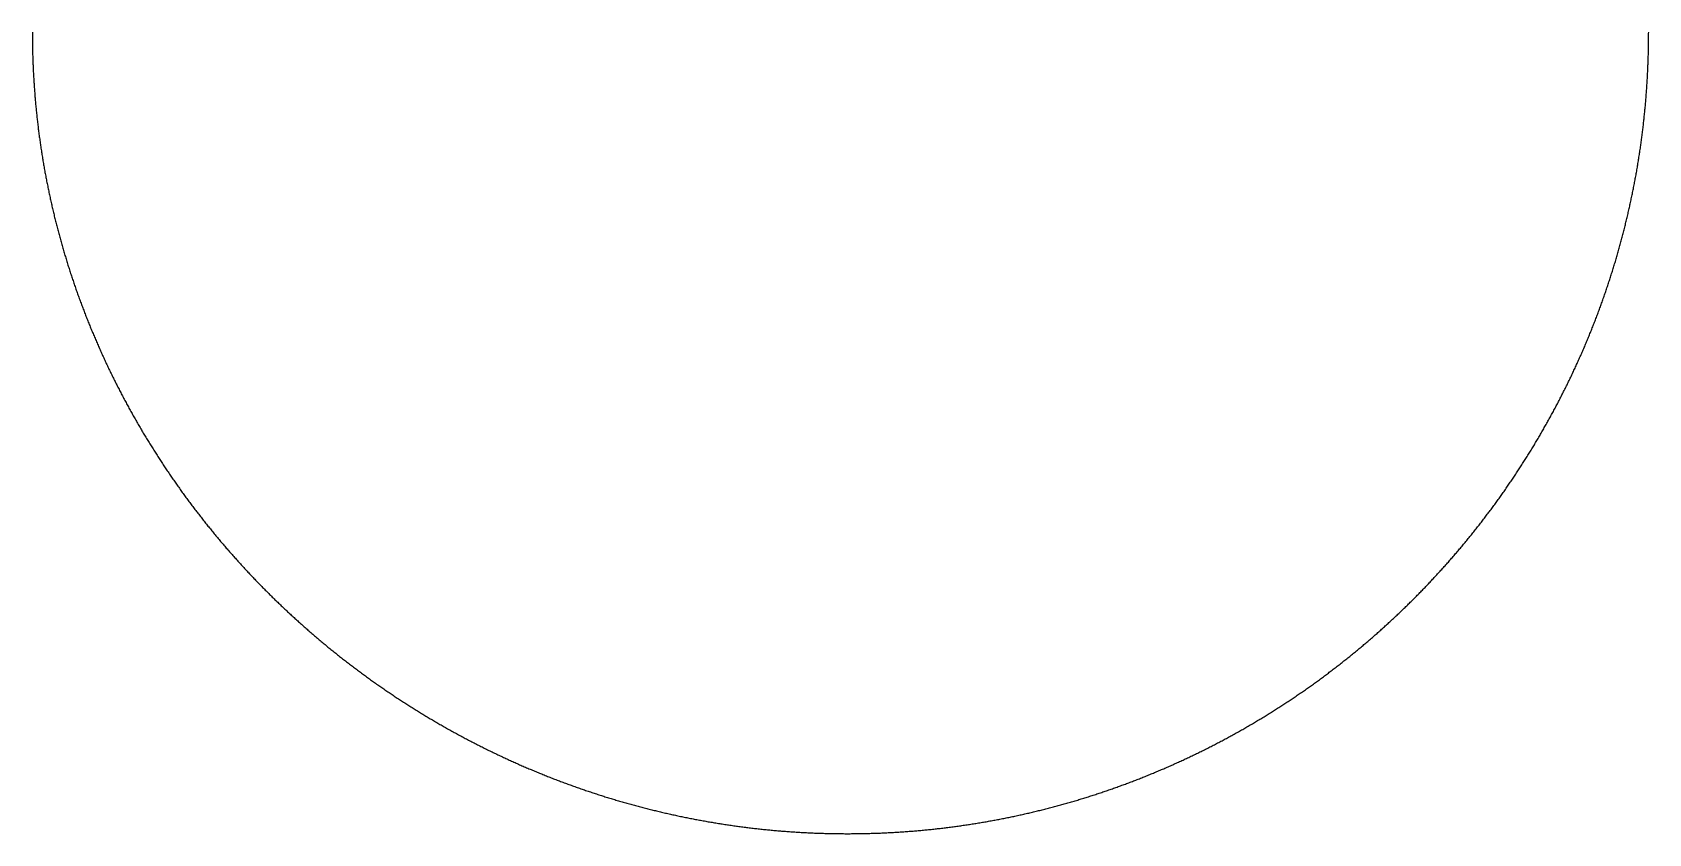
# Model space of a CAD drawing. Header units: millimetres. Extents: x -275 to 275, y -100 to 100.
# Drawn here: x -65.57 to -58.3, y -13.35 to -9.75 of the extents above; entities that cross this region are included whole.
import ezdxf

# ---------------------------------------------------------------- set-up
doc = ezdxf.new("R2010")
doc.units = ezdxf.units.MM

msp = doc.modelspace()

# ---------------------------------------------------------------- linework, layer by layer
for points in [[(-65.5684, -9.7519), (-65.5684, -9.7579), (-65.5684, -9.7638), (-65.5684, -9.7698), (-65.5684, -9.7757), (-65.5683, -9.7817), (-65.5683, -9.7876), (-65.5682, -9.7936), (-65.5681, -9.7995), (-65.568, -9.8055), (-65.5679, -9.8114), (-65.5678, -9.8173), (-65.5677, -9.8233), (-65.5676, -9.8292), (-65.5675, -9.8351), (-65.5673, -9.8411), (-65.5672, -9.847), (-65.567, -9.8529), (-65.5668, -9.8588), (-65.5666, -9.8648), (-65.5664, -9.8707), (-65.5662, -9.8766), (-65.566, -9.8825), (-65.5658, -9.8884), (-65.5656, -9.8943), (-65.5653, -9.9002), (-65.5651, -9.9061), (-65.5648, -9.912), (-65.5645, -9.9179), (-65.5642, -9.9238), (-65.564, -9.9297), (-65.5637, -9.9356), (-65.5633, -9.9415), (-65.563, -9.9474), (-65.5627, -9.9532), (-65.5623, -9.9591), (-65.562, -9.965), (-65.5616, -9.9709), (-65.5613, -9.9767), (-65.5609, -9.9826), (-65.5605, -9.9885), (-65.5601, -9.9943), (-65.5597, -10.0002), (-65.5593, -10.0061), (-65.5588, -10.0119), (-65.5584, -10.0178), (-65.5579, -10.0236), (-65.5575, -10.0295), (-65.557, -10.0353), (-65.5565, -10.0412), (-65.556, -10.047), (-65.5555, -10.0528), (-65.555, -10.0587), (-65.5545, -10.0645), (-65.554, -10.0703), (-65.5535, -10.0762), (-65.5529, -10.082), (-65.5524, -10.0878), (-65.5518, -10.0936), (-65.5512, -10.0994), (-65.5506, -10.1053), (-65.55, -10.1111), (-65.5494, -10.1169), (-65.5488, -10.1227), (-65.5482, -10.1285), (-65.5476, -10.1343), (-65.5469, -10.1401), (-65.5463, -10.1459), (-65.5456, -10.1517), (-65.545, -10.1575), (-65.5443, -10.1633), (-65.5436, -10.169), (-65.5429, -10.1748), (-65.5422, -10.1806), (-65.5415, -10.1864), (-65.5407, -10.1921), (-65.54, -10.1979), (-65.5393, -10.2037), (-65.5385, -10.2094), (-65.5377, -10.2152), (-65.537, -10.221), (-65.5362, -10.2267), (-65.5354, -10.2325), (-65.5346, -10.2382), (-65.5338, -10.244), (-65.5329, -10.2497), (-65.5321, -10.2555), (-65.5313, -10.2612), (-65.5304, -10.2669), (-65.5296, -10.2727), (-65.5287, -10.2784), (-65.5278, -10.2841), (-65.5269, -10.2899), (-65.526, -10.2956), (-65.5251, -10.3013), (-65.5242, -10.307), (-65.5233, -10.3127), (-65.5224, -10.3184), (-65.5214, -10.3241), (-65.5205, -10.3299), (-65.5195, -10.3356), (-65.5186, -10.3413), (-65.5176, -10.3469), (-65.5166, -10.3526), (-65.5156, -10.3583), (-65.5146, -10.364), (-65.5136, -10.3697), (-65.5125, -10.3754), (-65.5115, -10.3811), (-65.5105, -10.3867), (-65.5094, -10.3924), (-65.5083, -10.3981), (-65.5073, -10.4037), (-65.5062, -10.4094), (-65.5051, -10.4151), (-65.504, -10.4207), (-65.5029, -10.4264), (-65.5018, -10.432), (-65.5007, -10.4377), (-65.4995, -10.4433), (-65.4984, -10.4489), (-65.4972, -10.4546), (-65.4961, -10.4602), (-65.4949, -10.4658), (-65.4937, -10.4715), (-65.4925, -10.4771), (-65.4913, -10.4827), (-65.4901, -10.4883), (-65.4889, -10.4939), (-65.4877, -10.4996), (-65.4865, -10.5052), (-65.4852, -10.5108), (-65.484, -10.5164), (-65.4827, -10.522), (-65.4814, -10.5276), (-65.4801, -10.5332), (-65.4789, -10.5388), (-65.4776, -10.5443), (-65.4763, -10.5499), (-65.4749, -10.5555), (-65.4736, -10.5611), (-65.4723, -10.5667), (-65.4709, -10.5722), (-65.4696, -10.5778), (-65.4682, -10.5834), (-65.4669, -10.5889), (-65.4655, -10.5945), (-65.4641, -10.6), (-65.4627, -10.6056), (-65.4613, -10.6111), (-65.4599, -10.6167), (-65.4585, -10.6222), (-65.457, -10.6277), (-65.4556, -10.6333), (-65.4542, -10.6388), (-65.4527, -10.6443), (-65.4512, -10.6498), (-65.4498, -10.6554), (-65.4483, -10.6609), (-65.4468, -10.6664), (-65.4453, -10.6719), (-65.4438, -10.6774), (-65.4423, -10.6829), (-65.4407, -10.6884), (-65.4392, -10.6939), (-65.4377, -10.6994), (-65.4361, -10.7049), (-65.4345, -10.7104), (-65.433, -10.7159), (-65.4314, -10.7213), (-65.4298, -10.7268), (-65.4282, -10.7323), (-65.4266, -10.7377), (-65.425, -10.7432), (-65.4234, -10.7487), (-65.4217, -10.7541), (-65.4201, -10.7596), (-65.4185, -10.765), (-65.4168, -10.7705), (-65.4151, -10.7759), (-65.4135, -10.7814), (-65.4118, -10.7868), (-65.4101, -10.7922), (-65.4084, -10.7977), (-65.4067, -10.8031), (-65.405, -10.8085), (-65.4032, -10.8139), (-65.4015, -10.8193), (-65.3998, -10.8247), (-65.398, -10.8302), (-65.3963, -10.8356), (-65.3945, -10.841), (-65.3927, -10.8464), (-65.3909, -10.8517), (-65.3891, -10.8571), (-65.3873, -10.8625), (-65.3855, -10.8679), (-65.3837, -10.8733), (-65.3819, -10.8786), (-65.38, -10.884), (-65.3782, -10.8894), (-65.3764, -10.8947), (-65.3745, -10.9001), (-65.3726, -10.9055), (-65.3707, -10.9108), (-65.3689, -10.9162), (-65.367, -10.9215), (-65.3651, -10.9268), (-65.3632, -10.9322), (-65.3612, -10.9375), (-65.3593, -10.9428), (-65.3574, -10.9482), (-65.3554, -10.9535), (-65.3535, -10.9588), (-65.3515, -10.9641), (-65.3495, -10.9694), (-65.3476, -10.9747), (-65.3456, -10.98), (-65.3436, -10.9853), (-65.3416, -10.9906), (-65.3396, -10.9959), (-65.3376, -11.0012), (-65.3355, -11.0065), (-65.3335, -11.0118), (-65.3315, -11.017), (-65.3294, -11.0223), (-65.3273, -11.0276), (-65.3253, -11.0328), (-65.3232, -11.0381), (-65.3211, -11.0434), (-65.319, -11.0486), (-65.3169, -11.0539), (-65.3148, -11.0591), (-65.3127, -11.0643), (-65.3106, -11.0696), (-65.3084, -11.0748), (-65.3063, -11.08), (-65.3041, -11.0853), (-65.302, -11.0905), (-65.2998, -11.0957), (-65.2976, -11.1009), (-65.2955, -11.1061), (-65.2933, -11.1113), (-65.2911, -11.1165), (-65.2889, -11.1217), (-65.2867, -11.1269), (-65.2844, -11.1321), (-65.2822, -11.1373), (-65.28, -11.1425), (-65.2777, -11.1476), (-65.2755, -11.1528), (-65.2732, -11.158), (-65.2709, -11.1631), (-65.2687, -11.1683), (-65.2664, -11.1734), (-65.2641, -11.1786), (-65.2618, -11.1837), (-65.2595, -11.1889), (-65.2571, -11.194), (-65.2548, -11.1991), (-65.2525, -11.2043), (-65.2501, -11.2094), (-65.2478, -11.2145), (-65.2454, -11.2196), (-65.2431, -11.2248), (-65.2407, -11.2299), (-65.2383, -11.235), (-65.2359, -11.2401), (-65.2335, -11.2452), (-65.2311, -11.2503), (-65.2287, -11.2553), (-65.2263, -11.2604), (-65.2239, -11.2655), (-65.2214, -11.2706), (-65.219, -11.2757), (-65.2165, -11.2807), (-65.2141, -11.2858), (-65.2116, -11.2908), (-65.2091, -11.2959), (-65.2066, -11.3009), (-65.2041, -11.306), (-65.2016, -11.311), (-65.1991, -11.3161), (-65.1966, -11.3211), (-65.1941, -11.3261), (-65.1916, -11.3311), (-65.189, -11.3362), (-65.1865, -11.3412), (-65.1839, -11.3462), (-65.1814, -11.3512), (-65.1788, -11.3562), (-65.1762, -11.3612), (-65.1736, -11.3662), (-65.1711, -11.3712), (-65.1685, -11.3762), (-65.1658, -11.3811), (-65.1632, -11.3861), (-65.1606, -11.3911), (-65.158, -11.396), (-65.1553, -11.401), (-65.1527, -11.406), (-65.15, -11.4109), (-65.1474, -11.4159), (-65.1447, -11.4208), (-65.142, -11.4257), (-65.1394, -11.4307), (-65.1367, -11.4356), (-65.134, -11.4405), (-65.1313, -11.4455), (-65.1286, -11.4504), (-65.1258, -11.4553), (-65.1231, -11.4602), (-65.1204, -11.4651), (-65.1176, -11.47), (-65.1149, -11.4749), (-65.1121, -11.4798), (-65.1093, -11.4847), (-65.1066, -11.4895), (-65.1038, -11.4944), (-65.101, -11.4993), (-65.0982, -11.5042), (-65.0954, -11.509), (-65.0926, -11.5139), (-65.0898, -11.5187), (-65.087, -11.5236), (-65.0841, -11.5284), (-65.0813, -11.5333), (-65.0784, -11.5381), (-65.0756, -11.5429), (-65.0727, -11.5477), (-65.0699, -11.5526), (-65.067, -11.5574), (-65.0641, -11.5622), (-65.0612, -11.567), (-65.0583, -11.5718), (-65.0554, -11.5766), (-65.0525, -11.5814), (-65.0496, -11.5862), (-65.0466, -11.5909), (-65.0437, -11.5957), (-65.0408, -11.6005), (-65.0378, -11.6053), (-65.0348, -11.61), (-65.0319, -11.6148), (-65.0289, -11.6195), (-65.0259, -11.6243), (-65.0229, -11.629), (-65.02, -11.6338), (-65.017, -11.6385), (-65.0139, -11.6432), (-65.0109, -11.648), (-65.0079, -11.6527), (-65.0049, -11.6574), (-65.0018, -11.6621), (-64.9988, -11.6668), (-64.9957, -11.6715), (-64.9927, -11.6762), (-64.9896, -11.6809), (-64.9866, -11.6856), (-64.9835, -11.6903), (-64.9804, -11.6949), (-64.9773, -11.6996), (-64.9742, -11.7043), (-64.9711, -11.7089), (-64.968, -11.7136), (-64.9648, -11.7182), (-64.9617, -11.7229), (-64.9586, -11.7275), (-64.9554, -11.7322), (-64.9523, -11.7368), (-64.9491, -11.7414), (-64.946, -11.746), (-64.9428, -11.7507), (-64.9396, -11.7553), (-64.9364, -11.7599), (-64.9332, -11.7645), (-64.93, -11.7691), (-64.9268, -11.7737), (-64.9236, -11.7782), (-64.9204, -11.7828), (-64.9172, -11.7874), (-64.9139, -11.792), (-64.9107, -11.7965), (-64.9075, -11.8011), (-64.9042, -11.8057), (-64.9009, -11.8102), (-64.8977, -11.8147), (-64.8944, -11.8193), (-64.8911, -11.8238), (-64.8878, -11.8284), (-64.8845, -11.8329), (-64.8812, -11.8374), (-64.8779, -11.8419), (-64.8746, -11.8464), (-64.8713, -11.8509), (-64.8679, -11.8554), (-64.8646, -11.8599), (-64.8613, -11.8644), (-64.8579, -11.8689), (-64.8546, -11.8734), (-64.8512, -11.8778), (-64.8478, -11.8823), (-64.8444, -11.8868), (-64.8411, -11.8912), (-64.8377, -11.8957), (-64.8343, -11.9001), (-64.8309, -11.9046), (-64.8275, -11.909), (-64.824, -11.9134), (-64.8206, -11.9179), (-64.8172, -11.9223), (-64.8137, -11.9267), (-64.8103, -11.9311), (-64.8068, -11.9355), (-64.8034, -11.9399), (-64.7999, -11.9443), (-64.7964, -11.9487), (-64.793, -11.9531), (-64.7895, -11.9575), (-64.786, -11.9618), (-64.7825, -11.9662), (-64.779, -11.9706), (-64.7755, -11.9749), (-64.772, -11.9793), (-64.7684, -11.9836), (-64.7649, -11.988), (-64.7614, -11.9923), (-64.7578, -11.9966), (-64.7543, -12.0009), (-64.7507, -12.0053), (-64.7471, -12.0096), (-64.7436, -12.0139), (-64.74, -12.0182), (-64.7364, -12.0225), (-64.7328, -12.0268), (-64.7292, -12.0311), (-64.7256, -12.0353), (-64.722, -12.0396), (-64.7184, -12.0439), (-64.7148, -12.0481), (-64.7111, -12.0524), (-64.7075, -12.0567), (-64.7039, -12.0609), (-64.7002, -12.0651), (-64.6966, -12.0694), (-64.6929, -12.0736), (-64.6892, -12.0778), (-64.6856, -12.0821), (-64.6819, -12.0863), (-64.6782, -12.0905), (-64.6745, -12.0947), (-64.6708, -12.0989), (-64.6671, -12.1031), (-64.6634, -12.1073), (-64.6597, -12.1114), (-64.6559, -12.1156), (-64.6522, -12.1198), (-64.6485, -12.124), (-64.6447, -12.1281), (-64.641, -12.1323), (-64.6372, -12.1364), (-64.6335, -12.1405), (-64.6297, -12.1447), (-64.6259, -12.1488), (-64.6221, -12.1529), (-64.6183, -12.1571), (-64.6145, -12.1612), (-64.6107, -12.1653), (-64.6069, -12.1694), (-64.6031, -12.1735), (-64.5993, -12.1776), (-64.5955, -12.1816), (-64.5917, -12.1857), (-64.5878, -12.1898), (-64.584, -12.1939), (-64.5801, -12.1979), (-64.5763, -12.202), (-64.5724, -12.206), (-64.5685, -12.2101), (-64.5647, -12.2141), (-64.5608, -12.2181), (-64.5569, -12.2222), (-64.553, -12.2262), (-64.5491, -12.2302), (-64.5452, -12.2342), (-64.5413, -12.2382), (-64.5374, -12.2422), (-64.5334, -12.2462), (-64.5295, -12.2502), (-64.5256, -12.2542), (-64.5216, -12.2581), (-64.5177, -12.2621), (-64.5137, -12.2661), (-64.5098, -12.27), (-64.5058, -12.274), (-64.5018, -12.2779), (-64.4979, -12.2819), (-64.4939, -12.2858), (-64.4899, -12.2897), (-64.4859, -12.2936), (-64.4819, -12.2976), (-64.4779, -12.3015), (-64.4739, -12.3054), (-64.4698, -12.3093), (-64.4658, -12.3132), (-64.4618, -12.317), (-64.4577, -12.3209), (-64.4537, -12.3248), (-64.4497, -12.3287), (-64.4456, -12.3325), (-64.4415, -12.3364), (-64.4375, -12.3402), (-64.4334, -12.3441), (-64.4293, -12.3479), (-64.4252, -12.3517), (-64.4211, -12.3556), (-64.4171, -12.3594), (-64.4129, -12.3632), (-64.4088, -12.367), (-64.4047, -12.3708), (-64.4006, -12.3746), (-64.3965, -12.3784), (-64.3924, -12.3822), (-64.3882, -12.3859), (-64.3841, -12.3897), (-64.3799, -12.3935), (-64.3758, -12.3972), (-64.3716, -12.401), (-64.3674, -12.4047), (-64.3633, -12.4085), (-64.3591, -12.4122), (-64.3549, -12.4159), (-64.3507, -12.4196), (-64.3465, -12.4234), (-64.3423, -12.4271), (-64.3381, -12.4308), (-64.3339, -12.4345), (-64.3297, -12.4381), (-64.3255, -12.4418), (-64.3212, -12.4455), (-64.317, -12.4492), (-64.3128, -12.4528), (-64.3085, -12.4565), (-64.3043, -12.4602), (-64.3, -12.4638), (-64.2958, -12.4674), (-64.2915, -12.4711), (-64.2872, -12.4747), (-64.2829, -12.4783), (-64.2787, -12.4819), (-64.2744, -12.4855), (-64.2701, -12.4891), (-64.2658, -12.4927), (-64.2615, -12.4963), (-64.2572, -12.4999), (-64.2528, -12.5035), (-64.2485, -12.507), (-64.2442, -12.5106), (-64.2399, -12.5142), (-64.2355, -12.5177), (-64.2312, -12.5213), (-64.2268, -12.5248), (-64.2225, -12.5283), (-64.2181, -12.5319), (-64.2137, -12.5354), (-64.2094, -12.5389), (-64.205, -12.5424), (-64.2006, -12.5459), (-64.1962, -12.5494), (-64.1918, -12.5529), (-64.1874, -12.5563), (-64.183, -12.5598), (-64.1786, -12.5633), (-64.1742, -12.5667), (-64.1698, -12.5702), (-64.1653, -12.5736), (-64.1609, -12.5771), (-64.1565, -12.5805), (-64.152, -12.5839), (-64.1476, -12.5874), (-64.1431, -12.5908), (-64.1387, -12.5942), (-64.1342, -12.5976), (-64.1297, -12.601), (-64.1253, -12.6044), (-64.1208, -12.6078), (-64.1163, -12.6111), (-64.1118, -12.6145), (-64.1073, -12.6179), (-64.1028, -12.6212), (-64.0983, -12.6246), (-64.0938, -12.6279), (-64.0893, -12.6312), (-64.0848, -12.6346), (-64.0802, -12.6379), (-64.0757, -12.6412), (-64.0712, -12.6445), (-64.0666, -12.6478), (-64.0621, -12.6511), (-64.0575, -12.6544), (-64.053, -12.6577), (-64.0484, -12.661), (-64.0438, -12.6642), (-64.0393, -12.6675), (-64.0347, -12.6707), (-64.0301, -12.674), (-64.0255, -12.6772), (-64.0209, -12.6805), (-64.0163, -12.6837), (-64.0117, -12.6869), (-64.0071, -12.6901), (-64.0025, -12.6933), (-63.9979, -12.6965), (-63.9933, -12.6997), (-63.9886, -12.7029), (-63.984, -12.7061), (-63.9794, -12.7093), (-63.9747, -12.7124), (-63.9701, -12.7156), (-63.9654, -12.7187), (-63.9608, -12.7219), (-63.9561, -12.725), (-63.9514, -12.7282), (-63.9468, -12.7313), (-63.9421, -12.7344), (-63.9374, -12.7375), (-63.9327, -12.7406), (-63.928, -12.7437), (-63.9233, -12.7468), (-63.9186, -12.7499), (-63.9139, -12.753), (-63.9092, -12.756), (-63.9045, -12.7591), (-63.8998, -12.7622), (-63.895, -12.7652), (-63.8903, -12.7683), (-63.8856, -12.7713), (-63.8808, -12.7743), (-63.8761, -12.7773), (-63.8713, -12.7804), (-63.8666, -12.7834), (-63.8618, -12.7864), (-63.857, -12.7894), (-63.8523, -12.7923), (-63.8475, -12.7953), (-63.8427, -12.7983), (-63.8379, -12.8013), (-63.8331, -12.8042), (-63.8283, -12.8072), (-63.8235, -12.8101), (-63.8187, -12.8131), (-63.8139, -12.816), (-63.8091, -12.8189), (-63.8043, -12.8218), (-63.7995, -12.8247), (-63.7946, -12.8276), (-63.7898, -12.8305), (-63.785, -12.8334), (-63.7801, -12.8363), (-63.7753, -12.8392), (-63.7704, -12.842), (-63.7656, -12.8449), (-63.7607, -12.8477), (-63.7558, -12.8506), (-63.751, -12.8534), (-63.7461, -12.8563), (-63.7412, -12.8591), (-63.7363, -12.8619), (-63.7315, -12.8647), (-63.7266, -12.8675), (-63.7217, -12.8703), (-63.7168, -12.8731), (-63.7119, -12.8759), (-63.7069, -12.8786), (-63.702, -12.8814), (-63.6971, -12.8842), (-63.6922, -12.8869), (-63.6873, -12.8897), (-63.6823, -12.8924), (-63.6774, -12.8951), (-63.6724, -12.8978), (-63.6675, -12.9006), (-63.6625, -12.9033), (-63.6576, -12.906), (-63.6526, -12.9087), (-63.6477, -12.9113), (-63.6427, -12.914), (-63.6377, -12.9167), (-63.6327, -12.9194), (-63.6278, -12.922), (-63.6228, -12.9247), (-63.6178, -12.9273), (-63.6128, -12.9299), (-63.6078, -12.9326), (-63.6028, -12.9352), (-63.5978, -12.9378), (-63.5928, -12.9404), (-63.5877, -12.943), (-63.5827, -12.9456), (-63.5777, -12.9482), (-63.5727, -12.9507), (-63.5676, -12.9533), (-63.5626, -12.9559), (-63.5575, -12.9584), (-63.5525, -12.961), (-63.5474, -12.9635), (-63.5424, -12.966), (-63.5373, -12.9685), (-63.5323, -12.9711), (-63.5272, -12.9736), (-63.5221, -12.9761), (-63.517, -12.9786), (-63.512, -12.981), (-63.5069, -12.9835), (-63.5018, -12.986), (-63.4967, -12.9885), (-63.4916, -12.9909), (-63.4865, -12.9934), (-63.4814, -12.9958), (-63.4763, -12.9982), (-63.4711, -13.0006), (-63.466, -13.0031), (-63.4609, -13.0055), (-63.4558, -13.0079), (-63.4506, -13.0103), (-63.4455, -13.0127), (-63.4404, -13.015), (-63.4352, -13.0174), (-63.4301, -13.0198), (-63.4249, -13.0221), (-63.4198, -13.0245), (-63.4146, -13.0268), (-63.4094, -13.0291), (-63.4043, -13.0315), (-63.3991, -13.0338), (-63.3939, -13.0361), (-63.3887, -13.0384), (-63.3835, -13.0407), (-63.3784, -13.043), (-63.3732, -13.0452), (-63.368, -13.0475), (-63.3628, -13.0498), (-63.3576, -13.052), (-63.3524, -13.0543), (-63.3471, -13.0565), (-63.3419, -13.0588), (-63.3367, -13.061), (-63.3315, -13.0632), (-63.3262, -13.0654), (-63.321, -13.0676), (-63.3158, -13.0698), (-63.3105, -13.072), (-63.3053, -13.0742), (-63.3, -13.0763), (-63.2948, -13.0785), (-63.2895, -13.0806), (-63.2843, -13.0828), (-63.279, -13.0849), (-63.2737, -13.0871), (-63.2685, -13.0892), (-63.2632, -13.0913), (-63.2579, -13.0934), (-63.2526, -13.0955), (-63.2473, -13.0976), (-63.2421, -13.0997), (-63.2368, -13.1017), (-63.2315, -13.1038), (-63.2262, -13.1059), (-63.2209, -13.1079), (-63.2155, -13.11), (-63.2102, -13.112), (-63.2049, -13.114), (-63.1996, -13.116), (-63.1943, -13.118), (-63.1889, -13.1201), (-63.1836, -13.122), (-63.1783, -13.124), (-63.1729, -13.126), (-63.1676, -13.128), (-63.1622, -13.1299), (-63.1569, -13.1319), (-63.1515, -13.1338), (-63.1462, -13.1358), (-63.1408, -13.1377), (-63.1355, -13.1396), (-63.1301, -13.1416), (-63.1247, -13.1435), (-63.1193, -13.1454), (-63.114, -13.1472), (-63.1086, -13.1491), (-63.1032, -13.151), (-63.0978, -13.1529), (-63.0924, -13.1547), (-63.087, -13.1566), (-63.0816, -13.1584), (-63.0762, -13.1602), (-63.0708, -13.1621), (-63.0654, -13.1639), (-63.06, -13.1657), (-63.0545, -13.1675), (-63.0491, -13.1693), (-63.0437, -13.1711), (-63.0383, -13.1729), (-63.0328, -13.1746), (-63.0274, -13.1764), (-63.022, -13.1781), (-63.0165, -13.1799), (-63.0111, -13.1816), (-63.0056, -13.1833), (-63.0002, -13.1851), (-62.9947, -13.1868), (-62.9892, -13.1885), (-62.9838, -13.1902), (-62.9783, -13.1918), (-62.9728, -13.1935), (-62.9674, -13.1952), (-62.9619, -13.1968), (-62.9564, -13.1985), (-62.9509, -13.2001), (-62.9454, -13.2018), (-62.94, -13.2034), (-62.9345, -13.205), (-62.929, -13.2066), (-62.9235, -13.2082), (-62.918, -13.2098), (-62.9124, -13.2114), (-62.9069, -13.213), (-62.9014, -13.2146), (-62.8959, -13.2161), (-62.8904, -13.2177), (-62.8849, -13.2192), (-62.8793, -13.2208), (-62.8738, -13.2223), (-62.8683, -13.2238), (-62.8627, -13.2253), (-62.8572, -13.2268), (-62.8517, -13.2283), (-62.8461, -13.2298), (-62.8406, -13.2313), (-62.835, -13.2327), (-62.8294, -13.2342), (-62.8239, -13.2356), (-62.8183, -13.2371), (-62.8128, -13.2385), (-62.8072, -13.2399), (-62.8016, -13.2413), (-62.796, -13.2428), (-62.7905, -13.2442), (-62.7849, -13.2455), (-62.7793, -13.2469), (-62.7737, -13.2483), (-62.7681, -13.2497), (-62.7625, -13.251), (-62.7569, -13.2524), (-62.7513, -13.2537), (-62.7457, -13.255), (-62.7401, -13.2564), (-62.7345, -13.2577), (-62.7289, -13.259), (-62.7233, -13.2603), (-62.7177, -13.2616), (-62.7121, -13.2628), (-62.7064, -13.2641), (-62.7008, -13.2654), (-62.6952, -13.2666), (-62.6895, -13.2679), (-62.6839, -13.2691), (-62.6783, -13.2703), (-62.6726, -13.2715), (-62.667, -13.2728), (-62.6613, -13.274), (-62.6557, -13.2752), (-62.65, -13.2763), (-62.6444, -13.2775), (-62.6387, -13.2787), (-62.633, -13.2798), (-62.6274, -13.281), (-62.6217, -13.2821), (-62.616, -13.2832), (-62.6104, -13.2844), (-62.6047, -13.2855), (-62.599, -13.2866), (-62.5933, -13.2877), (-62.5876, -13.2888), (-62.582, -13.2898), (-62.5763, -13.2909), (-62.5706, -13.292), (-62.5649, -13.293), (-62.5592, -13.2941), (-62.5535, -13.2951), (-62.5478, -13.2961), (-62.5421, -13.2971), (-62.5364, -13.2982), (-62.5306, -13.2992), (-62.5249, -13.3001), (-62.5192, -13.3011), (-62.5135, -13.3021), (-62.5078, -13.3031), (-62.502, -13.304), (-62.4963, -13.305), (-62.4906, -13.3059), (-62.4848, -13.3068), (-62.4791, -13.3077), (-62.4734, -13.3086), (-62.4676, -13.3095), (-62.4619, -13.3104), (-62.4561, -13.3113), (-62.4504, -13.3122), (-62.4446, -13.3131), (-62.4389, -13.3139), (-62.4331, -13.3148), (-62.4273, -13.3156), (-62.4216, -13.3164), (-62.4158, -13.3172), (-62.4101, -13.318), (-62.4043, -13.3188), (-62.3985, -13.3196), (-62.3927, -13.3204), (-62.387, -13.3212), (-62.3812, -13.322), (-62.3754, -13.3227), (-62.3696, -13.3235), (-62.3638, -13.3242), (-62.358, -13.3249), (-62.3522, -13.3256), (-62.3464, -13.3264), (-62.3406, -13.3271), (-62.3348, -13.3278), (-62.329, -13.3284), (-62.3232, -13.3291), (-62.3174, -13.3298), (-62.3116, -13.3304), (-62.3058, -13.3311), (-62.3, -13.3317), (-62.2941, -13.3323), (-62.2883, -13.333), (-62.2825, -13.3336), (-62.2767, -13.3342), (-62.2709, -13.3348), (-62.265, -13.3353), (-62.2592, -13.3359), (-62.2534, -13.3365), (-62.2475, -13.337), (-62.2417, -13.3376), (-62.2358, -13.3381), (-62.23, -13.3386), (-62.2241, -13.3391), (-62.2183, -13.3397), (-62.2124, -13.3402), (-62.2066, -13.3406), (-62.2007, -13.3411), (-62.1949, -13.3416), (-62.189, -13.3421), (-62.1832, -13.3425), (-62.1773, -13.3429), (-62.1714, -13.3434), (-62.1655, -13.3438), (-62.1597, -13.3442), (-62.1538, -13.3446), (-62.1479, -13.345), (-62.142, -13.3454), (-62.1362, -13.3458), (-62.1303, -13.3462), (-62.1244, -13.3465), (-62.1185, -13.3469), (-62.1126, -13.3472), (-62.1067, -13.3475), (-62.1008, -13.3478), (-62.0949, -13.3482), (-62.089, -13.3485), (-62.0831, -13.3488), (-62.0772, -13.349), (-62.0713, -13.3493), (-62.0654, -13.3496), (-62.0595, -13.3498), (-62.0536, -13.3501), (-62.0477, -13.3503), (-62.0418, -13.3505), (-62.0359, -13.3507), (-62.03, -13.351), (-62.024, -13.3511), (-62.0181, -13.3513), (-62.0122, -13.3515), (-62.0063, -13.3517), (-62.0003, -13.3518), (-61.9944, -13.352), (-61.9885, -13.3521), (-61.9825, -13.3523), (-61.9766, -13.3524), (-61.9707, -13.3525), (-61.9647, -13.3526), (-61.9588, -13.3527), (-61.9528, -13.3528), (-61.9469, -13.3528), (-61.9409, -13.3529), (-61.935, -13.353), (-61.929, -13.353), (-61.9231, -13.353), (-61.9171, -13.3531), (-61.9112, -13.3531), (-61.9052, -13.3531)], [(-61.9052, -13.3531), (-61.8992, -13.3531), (-61.8933, -13.3531), (-61.8873, -13.353), (-61.8814, -13.353), (-61.8754, -13.353), (-61.8695, -13.3529), (-61.8635, -13.3528), (-61.8576, -13.3528), (-61.8517, -13.3527), (-61.8457, -13.3526), (-61.8398, -13.3525), (-61.8338, -13.3524), (-61.8279, -13.3523), (-61.822, -13.3521), (-61.8161, -13.352), (-61.8101, -13.3518), (-61.8042, -13.3517), (-61.7983, -13.3515), (-61.7924, -13.3513), (-61.7865, -13.3511), (-61.7805, -13.351), (-61.7746, -13.3507), (-61.7687, -13.3505), (-61.7628, -13.3503), (-61.7569, -13.3501), (-61.751, -13.3498), (-61.7451, -13.3496), (-61.7392, -13.3493), (-61.7333, -13.349), (-61.7274, -13.3488), (-61.7215, -13.3485), (-61.7157, -13.3482), (-61.7098, -13.3478), (-61.7039, -13.3475), (-61.698, -13.3472), (-61.6921, -13.3469), (-61.6863, -13.3465), (-61.6804, -13.3462), (-61.6745, -13.3458), (-61.6687, -13.3454), (-61.6628, -13.345), (-61.6569, -13.3446), (-61.6511, -13.3442), (-61.6452, -13.3438), (-61.6394, -13.3434), (-61.6335, -13.3429), (-61.6277, -13.3425), (-61.6218, -13.3421), (-61.616, -13.3416), (-61.6101, -13.3411), (-61.6043, -13.3406), (-61.5985, -13.3402), (-61.5926, -13.3397), (-61.5868, -13.3391), (-61.581, -13.3386), (-61.5751, -13.3381), (-61.5693, -13.3376), (-61.5635, -13.337), (-61.5577, -13.3365), (-61.5519, -13.3359), (-61.5461, -13.3353), (-61.5402, -13.3348), (-61.5344, -13.3342), (-61.5286, -13.3336), (-61.5228, -13.333), (-61.517, -13.3323), (-61.5112, -13.3317), (-61.5054, -13.3311), (-61.4997, -13.3304), (-61.4939, -13.3298), (-61.4881, -13.3291), (-61.4823, -13.3284), (-61.4765, -13.3278), (-61.4707, -13.3271), (-61.465, -13.3264), (-61.4592, -13.3256), (-61.4534, -13.3249), (-61.4477, -13.3242), (-61.4419, -13.3235), (-61.4362, -13.3227), (-61.4304, -13.322), (-61.4246, -13.3212), (-61.4189, -13.3204), (-61.4131, -13.3196), (-61.4074, -13.3188), (-61.4017, -13.318), (-61.3959, -13.3172), (-61.3902, -13.3164), (-61.3844, -13.3156), (-61.3787, -13.3148), (-61.373, -13.3139), (-61.3673, -13.3131), (-61.3615, -13.3122), (-61.3558, -13.3113), (-61.3501, -13.3104), (-61.3444, -13.3095), (-61.3387, -13.3086), (-61.333, -13.3077), (-61.3273, -13.3068), (-61.3216, -13.3059), (-61.3159, -13.305), (-61.3102, -13.304), (-61.3045, -13.3031), (-61.2988, -13.3021), (-61.2931, -13.3011), (-61.2874, -13.3001), (-61.2817, -13.2992), (-61.2761, -13.2982), (-61.2704, -13.2971), (-61.2647, -13.2961), (-61.2591, -13.2951), (-61.2534, -13.2941), (-61.2477, -13.293), (-61.2421, -13.292), (-61.2364, -13.2909), (-61.2308, -13.2898), (-61.2251, -13.2888), (-61.2195, -13.2877), (-61.2138, -13.2866), (-61.2082, -13.2855), (-61.2025, -13.2844), (-61.1969, -13.2832), (-61.1913, -13.2821), (-61.1856, -13.281), (-61.18, -13.2798), (-61.1744, -13.2787), (-61.1688, -13.2775), (-61.1632, -13.2763), (-61.1576, -13.2752), (-61.152, -13.274), (-61.1463, -13.2728), (-61.1407, -13.2715), (-61.1351, -13.2703), (-61.1295, -13.2691), (-61.124, -13.2679), (-61.1184, -13.2666), (-61.1128, -13.2654), (-61.1072, -13.2641), (-61.1016, -13.2628), (-61.096, -13.2616), (-61.0905, -13.2603), (-61.0849, -13.259), (-61.0793, -13.2577), (-61.0738, -13.2564), (-61.0682, -13.255), (-61.0627, -13.2537), (-61.0571, -13.2524), (-61.0516, -13.251), (-61.046, -13.2497), (-61.0405, -13.2483), (-61.0349, -13.2469), (-61.0294, -13.2455), (-61.0239, -13.2442), (-61.0183, -13.2428), (-61.0128, -13.2413), (-61.0073, -13.2399), (-61.0018, -13.2385), (-60.9962, -13.2371), (-60.9907, -13.2356), (-60.9852, -13.2342), (-60.9797, -13.2327), (-60.9742, -13.2313), (-60.9687, -13.2298), (-60.9632, -13.2283), (-60.9577, -13.2268), (-60.9522, -13.2253), (-60.9467, -13.2238), (-60.9413, -13.2223), (-60.9358, -13.2208), (-60.9303, -13.2192), (-60.9248, -13.2177), (-60.9194, -13.2161), (-60.9139, -13.2146), (-60.9084, -13.213), (-60.903, -13.2114), (-60.8975, -13.2098), (-60.8921, -13.2082), (-60.8866, -13.2066), (-60.8812, -13.205), (-60.8758, -13.2034), (-60.8703, -13.2018), (-60.8649, -13.2001), (-60.8595, -13.1985), (-60.854, -13.1968), (-60.8486, -13.1952), (-60.8432, -13.1935), (-60.8378, -13.1918), (-60.8324, -13.1902), (-60.827, -13.1885), (-60.8216, -13.1868), (-60.8162, -13.1851), (-60.8108, -13.1833), (-60.8054, -13.1816), (-60.8, -13.1799), (-60.7946, -13.1781), (-60.7892, -13.1764), (-60.7838, -13.1746), (-60.7785, -13.1729), (-60.7731, -13.1711), (-60.7677, -13.1693), (-60.7624, -13.1675), (-60.757, -13.1657), (-60.7517, -13.1639), (-60.7463, -13.1621), (-60.741, -13.1602), (-60.7356, -13.1584), (-60.7303, -13.1566), (-60.7249, -13.1547), (-60.7196, -13.1529), (-60.7143, -13.151), (-60.709, -13.1491), (-60.7036, -13.1472), (-60.6983, -13.1454), (-60.693, -13.1435), (-60.6877, -13.1416), (-60.6824, -13.1396), (-60.6771, -13.1377), (-60.6718, -13.1358), (-60.6665, -13.1338), (-60.6612, -13.1319), (-60.6559, -13.1299), (-60.6506, -13.128), (-60.6454, -13.126), (-60.6401, -13.124), (-60.6348, -13.122), (-60.6295, -13.1201), (-60.6243, -13.118), (-60.619, -13.116), (-60.6138, -13.114), (-60.6085, -13.112), (-60.6033, -13.11), (-60.598, -13.1079), (-60.5928, -13.1059), (-60.5875, -13.1038), (-60.5823, -13.1017), (-60.5771, -13.0997), (-60.5719, -13.0976), (-60.5666, -13.0955), (-60.5614, -13.0934), (-60.5562, -13.0913), (-60.551, -13.0892), (-60.5458, -13.0871), (-60.5406, -13.0849), (-60.5354, -13.0828), (-60.5302, -13.0806), (-60.525, -13.0785), (-60.5198, -13.0763), (-60.5147, -13.0742), (-60.5095, -13.072), (-60.5043, -13.0698), (-60.4992, -13.0676), (-60.494, -13.0654), (-60.4888, -13.0632), (-60.4837, -13.061), (-60.4785, -13.0588), (-60.4734, -13.0565), (-60.4682, -13.0543), (-60.4631, -13.052), (-60.458, -13.0498), (-60.4528, -13.0475), (-60.4477, -13.0452), (-60.4426, -13.043), (-60.4375, -13.0407), (-60.4324, -13.0384), (-60.4273, -13.0361), (-60.4221, -13.0338), (-60.417, -13.0315), (-60.412, -13.0291), (-60.4069, -13.0268), (-60.4018, -13.0245), (-60.3967, -13.0221), (-60.3916, -13.0198), (-60.3865, -13.0174), (-60.3815, -13.015), (-60.3764, -13.0127), (-60.3713, -13.0103), (-60.3663, -13.0079), (-60.3612, -13.0055), (-60.3562, -13.0031), (-60.3511, -13.0006), (-60.3461, -12.9982), (-60.3411, -12.9958), (-60.336, -12.9934), (-60.331, -12.9909), (-60.326, -12.9885), (-60.321, -12.986), (-60.3159, -12.9835), (-60.3109, -12.981), (-60.3059, -12.9786), (-60.3009, -12.9761), (-60.2959, -12.9736), (-60.2909, -12.9711), (-60.2859, -12.9685), (-60.281, -12.966), (-60.276, -12.9635), (-60.271, -12.961), (-60.266, -12.9584), (-60.2611, -12.9559), (-60.2561, -12.9533), (-60.2512, -12.9507), (-60.2462, -12.9482), (-60.2413, -12.9456), (-60.2363, -12.943), (-60.2314, -12.9404), (-60.2264, -12.9378), (-60.2215, -12.9352), (-60.2166, -12.9326), (-60.2117, -12.9299), (-60.2067, -12.9273), (-60.2018, -12.9247), (-60.1969, -12.922), (-60.192, -12.9194), (-60.1871, -12.9167), (-60.1822, -12.914), (-60.1773, -12.9113), (-60.1725, -12.9087), (-60.1676, -12.906), (-60.1627, -12.9033), (-60.1578, -12.9006), (-60.153, -12.8978), (-60.1481, -12.8951), (-60.1432, -12.8924), (-60.1384, -12.8897), (-60.1335, -12.8869), (-60.1287, -12.8842), (-60.1239, -12.8814), (-60.119, -12.8786), (-60.1142, -12.8759), (-60.1094, -12.8731), (-60.1046, -12.8703), (-60.0997, -12.8675), (-60.0949, -12.8647), (-60.0901, -12.8619), (-60.0853, -12.8591), (-60.0805, -12.8563), (-60.0757, -12.8534), (-60.071, -12.8506), (-60.0662, -12.8477), (-60.0614, -12.8449), (-60.0566, -12.842), (-60.0519, -12.8392), (-60.0471, -12.8363), (-60.0423, -12.8334), (-60.0376, -12.8305), (-60.0328, -12.8276), (-60.0281, -12.8247), (-60.0233, -12.8218), (-60.0186, -12.8189), (-60.0139, -12.816), (-60.0092, -12.8131), (-60.0044, -12.8101), (-59.9997, -12.8072), (-59.995, -12.8042), (-59.9903, -12.8013), (-59.9856, -12.7983), (-59.9809, -12.7953), (-59.9762, -12.7923), (-59.9715, -12.7894), (-59.9669, -12.7864), (-59.9622, -12.7834), (-59.9575, -12.7804), (-59.9529, -12.7773), (-59.9482, -12.7743), (-59.9435, -12.7713), (-59.9389, -12.7683), (-59.9342, -12.7652), (-59.9296, -12.7622), (-59.925, -12.7591), (-59.9203, -12.756), (-59.9157, -12.753), (-59.9111, -12.7499), (-59.9065, -12.7468), (-59.9019, -12.7437), (-59.8972, -12.7406), (-59.8926, -12.7375), (-59.8881, -12.7344), (-59.8835, -12.7313), (-59.8789, -12.7282), (-59.8743, -12.725), (-59.8697, -12.7219), (-59.8651, -12.7187), (-59.8606, -12.7156), (-59.856, -12.7124), (-59.8515, -12.7093), (-59.8469, -12.7061), (-59.8424, -12.7029), (-59.8378, -12.6997), (-59.8333, -12.6965), (-59.8288, -12.6933), (-59.8242, -12.6901), (-59.8197, -12.6869), (-59.8152, -12.6837), (-59.8107, -12.6805), (-59.8062, -12.6772), (-59.8017, -12.674), (-59.7972, -12.6707), (-59.7927, -12.6675), (-59.7882, -12.6642), (-59.7838, -12.661), (-59.7793, -12.6577), (-59.7748, -12.6544), (-59.7703, -12.6511), (-59.7659, -12.6478), (-59.7614, -12.6445), (-59.757, -12.6412), (-59.7525, -12.6379), (-59.7481, -12.6346), (-59.7437, -12.6312), (-59.7393, -12.6279), (-59.7348, -12.6246), (-59.7304, -12.6212), (-59.726, -12.6179), (-59.7216, -12.6145), (-59.7172, -12.6111), (-59.7128, -12.6078), (-59.7084, -12.6044), (-59.704, -12.601), (-59.6997, -12.5976), (-59.6953, -12.5942), (-59.6909, -12.5908), (-59.6866, -12.5874), (-59.6822, -12.5839), (-59.6779, -12.5805), (-59.6735, -12.5771), (-59.6692, -12.5736), (-59.6648, -12.5702), (-59.6605, -12.5667), (-59.6562, -12.5633), (-59.6519, -12.5598), (-59.6475, -12.5563), (-59.6432, -12.5529), (-59.6389, -12.5494), (-59.6346, -12.5459), (-59.6303, -12.5424), (-59.6261, -12.5389), (-59.6218, -12.5354), (-59.6175, -12.5319), (-59.6132, -12.5283), (-59.609, -12.5248), (-59.6047, -12.5213), (-59.6005, -12.5177), (-59.5962, -12.5142), (-59.592, -12.5106), (-59.5877, -12.507), (-59.5835, -12.5035), (-59.5793, -12.4999), (-59.5751, -12.4963), (-59.5708, -12.4927), (-59.5666, -12.4891), (-59.5624, -12.4855), (-59.5582, -12.4819), (-59.554, -12.4783), (-59.5499, -12.4747), (-59.5457, -12.4711), (-59.5415, -12.4674), (-59.5373, -12.4638), (-59.5332, -12.4602), (-59.529, -12.4565), (-59.5249, -12.4528), (-59.5207, -12.4492), (-59.5166, -12.4455), (-59.5124, -12.4418), (-59.5083, -12.4381), (-59.5042, -12.4345), (-59.5001, -12.4308), (-59.4959, -12.4271), (-59.4918, -12.4234), (-59.4877, -12.4196), (-59.4836, -12.4159), (-59.4796, -12.4122), (-59.4755, -12.4085), (-59.4714, -12.4047), (-59.4673, -12.401), (-59.4633, -12.3972), (-59.4592, -12.3935), (-59.4551, -12.3897), (-59.4511, -12.3859), (-59.447, -12.3822), (-59.443, -12.3784), (-59.439, -12.3746), (-59.4349, -12.3708), (-59.4309, -12.367), (-59.4269, -12.3632), (-59.4229, -12.3594), (-59.4189, -12.3556), (-59.4149, -12.3517), (-59.4109, -12.3479), (-59.4069, -12.3441), (-59.4029, -12.3402), (-59.399, -12.3364), (-59.395, -12.3325), (-59.391, -12.3287), (-59.3871, -12.3248), (-59.3831, -12.3209), (-59.3792, -12.317), (-59.3753, -12.3132), (-59.3713, -12.3093), (-59.3674, -12.3054), (-59.3635, -12.3015), (-59.3596, -12.2976), (-59.3556, -12.2936), (-59.3517, -12.2897), (-59.3478, -12.2858), (-59.344, -12.2819), (-59.3401, -12.2779), (-59.3362, -12.274), (-59.3323, -12.27), (-59.3285, -12.2661), (-59.3246, -12.2621), (-59.3207, -12.2581), (-59.3169, -12.2542), (-59.313, -12.2502), (-59.3092, -12.2462), (-59.3054, -12.2422), (-59.3016, -12.2382), (-59.2977, -12.2342), (-59.2939, -12.2302), (-59.2901, -12.2262), (-59.2863, -12.2222), (-59.2825, -12.2181), (-59.2787, -12.2141), (-59.275, -12.2101), (-59.2712, -12.206), (-59.2674, -12.202), (-59.2636, -12.1979), (-59.2599, -12.1939), (-59.2561, -12.1898), (-59.2524, -12.1857), (-59.2487, -12.1816), (-59.2449, -12.1776), (-59.2412, -12.1735), (-59.2375, -12.1694), (-59.2338, -12.1653), (-59.2301, -12.1612), (-59.2264, -12.1571), (-59.2227, -12.1529), (-59.219, -12.1488), (-59.2153, -12.1447), (-59.2116, -12.1405), (-59.2079, -12.1364), (-59.2043, -12.1323), (-59.2006, -12.1281), (-59.197, -12.124), (-59.1933, -12.1198), (-59.1897, -12.1156), (-59.1861, -12.1114), (-59.1824, -12.1073), (-59.1788, -12.1031), (-59.1752, -12.0989), (-59.1716, -12.0947), (-59.168, -12.0905), (-59.1644, -12.0863), (-59.1608, -12.0821), (-59.1572, -12.0778), (-59.1536, -12.0736), (-59.1501, -12.0694), (-59.1465, -12.0651), (-59.143, -12.0609), (-59.1394, -12.0567), (-59.1359, -12.0524), (-59.1323, -12.0481), (-59.1288, -12.0439), (-59.1253, -12.0396), (-59.1217, -12.0353), (-59.1182, -12.0311), (-59.1147, -12.0268), (-59.1112, -12.0225), (-59.1077, -12.0182), (-59.1043, -12.0139), (-59.1008, -12.0096), (-59.0973, -12.0053), (-59.0938, -12.0009), (-59.0904, -11.9966), (-59.0869, -11.9923), (-59.0835, -11.988), (-59.08, -11.9836), (-59.0766, -11.9793), (-59.0732, -11.9749), (-59.0698, -11.9706), (-59.0663, -11.9662), (-59.0629, -11.9618), (-59.0595, -11.9575), (-59.0561, -11.9531), (-59.0527, -11.9487), (-59.0494, -11.9443), (-59.046, -11.9399), (-59.0426, -11.9355), (-59.0393, -11.9311), (-59.0359, -11.9267), (-59.0326, -11.9223), (-59.0292, -11.9179), (-59.0259, -11.9134), (-59.0226, -11.909), (-59.0192, -11.9046), (-59.0159, -11.9001), (-59.0126, -11.8957), (-59.0093, -11.8912), (-59.006, -11.8868), (-59.0027, -11.8823), (-58.9994, -11.8778), (-58.9962, -11.8734), (-58.9929, -11.8689), (-58.9896, -11.8644), (-58.9864, -11.8599), (-58.9831, -11.8554), (-58.9799, -11.8509), (-58.9767, -11.8464), (-58.9734, -11.8419), (-58.9702, -11.8374), (-58.967, -11.8329), (-58.9638, -11.8284), (-58.9606, -11.8238), (-58.9574, -11.8193), (-58.9542, -11.8147), (-58.951, -11.8102), (-58.9479, -11.8057), (-58.9447, -11.8011), (-58.9415, -11.7965), (-58.9384, -11.792), (-58.9352, -11.7874), (-58.9321, -11.7828), (-58.929, -11.7782), (-58.9258, -11.7737), (-58.9227, -11.7691), (-58.9196, -11.7645), (-58.9165, -11.7599), (-58.9134, -11.7553), (-58.9103, -11.7507), (-58.9072, -11.746), (-58.9041, -11.7414), (-58.9011, -11.7368), (-58.898, -11.7322), (-58.895, -11.7275), (-58.8919, -11.7229), (-58.8889, -11.7182), (-58.8858, -11.7136), (-58.8828, -11.7089), (-58.8798, -11.7043), (-58.8768, -11.6996), (-58.8738, -11.6949), (-58.8708, -11.6903), (-58.8678, -11.6856), (-58.8648, -11.6809), (-58.8618, -11.6762), (-58.8588, -11.6715), (-58.8559, -11.6668), (-58.8529, -11.6621), (-58.8499, -11.6574), (-58.847, -11.6527), (-58.8441, -11.648), (-58.8411, -11.6432), (-58.8382, -11.6385), (-58.8353, -11.6338), (-58.8324, -11.629), (-58.8295, -11.6243), (-58.8266, -11.6195), (-58.8237, -11.6148), (-58.8208, -11.61), (-58.8179, -11.6053), (-58.8151, -11.6005), (-58.8122, -11.5957), (-58.8094, -11.5909), (-58.8065, -11.5862), (-58.8037, -11.5814), (-58.8009, -11.5766), (-58.798, -11.5718), (-58.7952, -11.567), (-58.7924, -11.5622), (-58.7896, -11.5574), (-58.7868, -11.5526), (-58.784, -11.5477), (-58.7813, -11.5429), (-58.7785, -11.5381), (-58.7757, -11.5333), (-58.773, -11.5284), (-58.7702, -11.5236), (-58.7675, -11.5187), (-58.7647, -11.5139), (-58.762, -11.509), (-58.7593, -11.5042), (-58.7566, -11.4993), (-58.7539, -11.4944), (-58.7512, -11.4895), (-58.7485, -11.4847), (-58.7458, -11.4798), (-58.7431, -11.4749), (-58.7404, -11.47), (-58.7378, -11.4651), (-58.7351, -11.4602), (-58.7325, -11.4553), (-58.7298, -11.4504), (-58.7272, -11.4455), (-58.7246, -11.4405), (-58.7219, -11.4356), (-58.7193, -11.4307), (-58.7167, -11.4257), (-58.7141, -11.4208), (-58.7115, -11.4159), (-58.709, -11.4109), (-58.7064, -11.406), (-58.7038, -11.401), (-58.7013, -11.396), (-58.6987, -11.3911), (-58.6962, -11.3861), (-58.6936, -11.3811), (-58.6911, -11.3762), (-58.6886, -11.3712), (-58.6861, -11.3662), (-58.6836, -11.3612), (-58.6811, -11.3562), (-58.6786, -11.3512), (-58.6761, -11.3462), (-58.6736, -11.3412), (-58.6711, -11.3362), (-58.6687, -11.3311), (-58.6662, -11.3261), (-58.6638, -11.3211), (-58.6613, -11.3161), (-58.6589, -11.311), (-58.6565, -11.306), (-58.6541, -11.3009), (-58.6516, -11.2959), (-58.6492, -11.2908), (-58.6469, -11.2858), (-58.6445, -11.2807), (-58.6421, -11.2757), (-58.6397, -11.2706), (-58.6374, -11.2655), (-58.635, -11.2604), (-58.6327, -11.2553), (-58.6303, -11.2503), (-58.628, -11.2452), (-58.6257, -11.2401), (-58.6233, -11.235), (-58.621, -11.2299), (-58.6187, -11.2248), (-58.6164, -11.2196), (-58.6142, -11.2145), (-58.6119, -11.2094), (-58.6096, -11.2043), (-58.6073, -11.1991), (-58.6051, -11.194), (-58.6028, -11.1889), (-58.6006, -11.1837), (-58.5984, -11.1786), (-58.5961, -11.1734), (-58.5939, -11.1683), (-58.5917, -11.1631), (-58.5895, -11.158), (-58.5873, -11.1528), (-58.5851, -11.1476), (-58.583, -11.1425), (-58.5808, -11.1373), (-58.5786, -11.1321), (-58.5765, -11.1269), (-58.5743, -11.1217), (-58.5722, -11.1165), (-58.5701, -11.1113), (-58.5679, -11.1061), (-58.5658, -11.1009), (-58.5637, -11.0957), (-58.5616, -11.0905), (-58.5595, -11.0853), (-58.5575, -11.08), (-58.5554, -11.0748), (-58.5533, -11.0696), (-58.5513, -11.0643), (-58.5492, -11.0591), (-58.5472, -11.0539), (-58.5451, -11.0486), (-58.5431, -11.0434), (-58.5411, -11.0381), (-58.5391, -11.0328), (-58.5371, -11.0276), (-58.5351, -11.0223), (-58.5331, -11.017), (-58.5311, -11.0118), (-58.5291, -11.0065), (-58.5272, -11.0012), (-58.5252, -10.9959), (-58.5233, -10.9906), (-58.5213, -10.9853), (-58.5194, -10.98), (-58.5175, -10.9747), (-58.5156, -10.9694), (-58.5137, -10.9641), (-58.5118, -10.9588), (-58.5099, -10.9535), (-58.508, -10.9482), (-58.5061, -10.9428), (-58.5043, -10.9375), (-58.5024, -10.9322), (-58.5005, -10.9268), (-58.4987, -10.9215), (-58.4969, -10.9162), (-58.495, -10.9108), (-58.4932, -10.9055), (-58.4914, -10.9001), (-58.4896, -10.8947), (-58.4878, -10.8894), (-58.486, -10.884), (-58.4843, -10.8786), (-58.4825, -10.8733), (-58.4807, -10.8679), (-58.479, -10.8625), (-58.4773, -10.8571), (-58.4755, -10.8517), (-58.4738, -10.8464), (-58.4721, -10.841), (-58.4704, -10.8356), (-58.4687, -10.8302), (-58.467, -10.8247), (-58.4653, -10.8193), (-58.4636, -10.8139), (-58.4619, -10.8085), (-58.4603, -10.8031), (-58.4586, -10.7977), (-58.457, -10.7922), (-58.4553, -10.7868), (-58.4537, -10.7814), (-58.4521, -10.7759), (-58.4505, -10.7705), (-58.4489, -10.765), (-58.4473, -10.7596), (-58.4457, -10.7541), (-58.4441, -10.7487), (-58.4426, -10.7432), (-58.441, -10.7377), (-58.4395, -10.7323), (-58.4379, -10.7268), (-58.4364, -10.7213), (-58.4348, -10.7159), (-58.4333, -10.7104), (-58.4318, -10.7049), (-58.4303, -10.6994), (-58.4288, -10.6939), (-58.4273, -10.6884), (-58.4259, -10.6829), (-58.4244, -10.6774), (-58.4229, -10.6719), (-58.4215, -10.6664), (-58.42, -10.6609), (-58.4186, -10.6554), (-58.4172, -10.6498), (-58.4158, -10.6443), (-58.4144, -10.6388), (-58.413, -10.6333), (-58.4116, -10.6277), (-58.4102, -10.6222), (-58.4088, -10.6167), (-58.4075, -10.6111), (-58.4061, -10.6056), (-58.4048, -10.6), (-58.4034, -10.5945), (-58.4021, -10.5889), (-58.4008, -10.5834), (-58.3995, -10.5778), (-58.3981, -10.5722), (-58.3968, -10.5667), (-58.3956, -10.5611), (-58.3943, -10.5555), (-58.393, -10.5499), (-58.3918, -10.5443), (-58.3905, -10.5388), (-58.3893, -10.5332), (-58.388, -10.5276), (-58.3868, -10.522), (-58.3856, -10.5164), (-58.3844, -10.5108), (-58.3832, -10.5052), (-58.382, -10.4996), (-58.3808, -10.4939), (-58.3796, -10.4883), (-58.3785, -10.4827), (-58.3773, -10.4771), (-58.3761, -10.4715), (-58.375, -10.4658), (-58.3739, -10.4602), (-58.3728, -10.4546), (-58.3716, -10.4489), (-58.3705, -10.4433), (-58.3694, -10.4377), (-58.3684, -10.432), (-58.3673, -10.4264), (-58.3662, -10.4207), (-58.3651, -10.4151), (-58.3641, -10.4094), (-58.3631, -10.4037), (-58.362, -10.3981), (-58.361, -10.3924), (-58.36, -10.3867), (-58.359, -10.3811), (-58.358, -10.3754), (-58.357, -10.3697), (-58.356, -10.364), (-58.355, -10.3583), (-58.3541, -10.3526), (-58.3531, -10.3469), (-58.3522, -10.3413), (-58.3512, -10.3356), (-58.3503, -10.3299), (-58.3494, -10.3241), (-58.3485, -10.3184), (-58.3476, -10.3127), (-58.3467, -10.307), (-58.3458, -10.3013), (-58.3449, -10.2956), (-58.3441, -10.2899), (-58.3432, -10.2841), (-58.3424, -10.2784), (-58.3415, -10.2727), (-58.3407, -10.2669), (-58.3399, -10.2612), (-58.3391, -10.2555), (-58.3383, -10.2497), (-58.3375, -10.244), (-58.3367, -10.2382), (-58.3359, -10.2325), (-58.3352, -10.2267), (-58.3344, -10.221), (-58.3337, -10.2152), (-58.3329, -10.2094), (-58.3322, -10.2037), (-58.3315, -10.1979), (-58.3308, -10.1921), (-58.3301, -10.1864), (-58.3294, -10.1806), (-58.3287, -10.1748), (-58.328, -10.169), (-58.3274, -10.1633), (-58.3267, -10.1575), (-58.3261, -10.1517), (-58.3254, -10.1459), (-58.3248, -10.1401), (-58.3242, -10.1343), (-58.3236, -10.1285), (-58.323, -10.1227), (-58.3224, -10.1169), (-58.3218, -10.1111), (-58.3212, -10.1053), (-58.3207, -10.0994), (-58.3201, -10.0936), (-58.3196, -10.0878), (-58.319, -10.082), (-58.3185, -10.0762), (-58.318, -10.0703), (-58.3175, -10.0645), (-58.317, -10.0587), (-58.3165, -10.0528), (-58.316, -10.047), (-58.3155, -10.0412), (-58.3151, -10.0353), (-58.3146, -10.0295), (-58.3142, -10.0236), (-58.3137, -10.0178), (-58.3133, -10.0119), (-58.3129, -10.0061), (-58.3125, -10.0002), (-58.3121, -9.9943), (-58.3117, -9.9885), (-58.3113, -9.9826), (-58.311, -9.9767), (-58.3106, -9.9709), (-58.3103, -9.965), (-58.3099, -9.9591), (-58.3096, -9.9532), (-58.3093, -9.9474), (-58.309, -9.9415), (-58.3087, -9.9356), (-58.3084, -9.9297), (-58.3081, -9.9238), (-58.3078, -9.9179), (-58.3076, -9.912), (-58.3073, -9.9061), (-58.3071, -9.9002), (-58.3068, -9.8943), (-58.3066, -9.8884), (-58.3064, -9.8825), (-58.3062, -9.8766), (-58.306, -9.8707), (-58.3058, -9.8648), (-58.3056, -9.8588), (-58.3054, -9.8529), (-58.3053, -9.847), (-58.3051, -9.8411), (-58.305, -9.8351), (-58.3049, -9.8292), (-58.3047, -9.8233), (-58.3046, -9.8173), (-58.3045, -9.8114), (-58.3044, -9.8055), (-58.3044, -9.7995), (-58.3043, -9.7936), (-58.3042, -9.7876), (-58.3042, -9.7817), (-58.3041, -9.7757), (-58.3041, -9.7698), (-58.3041, -9.7638), (-58.3041, -9.7579), (-58.304, -9.7519)]]:
    msp.add_lwpolyline(points)

doc.saveas('drawing.dxf')
